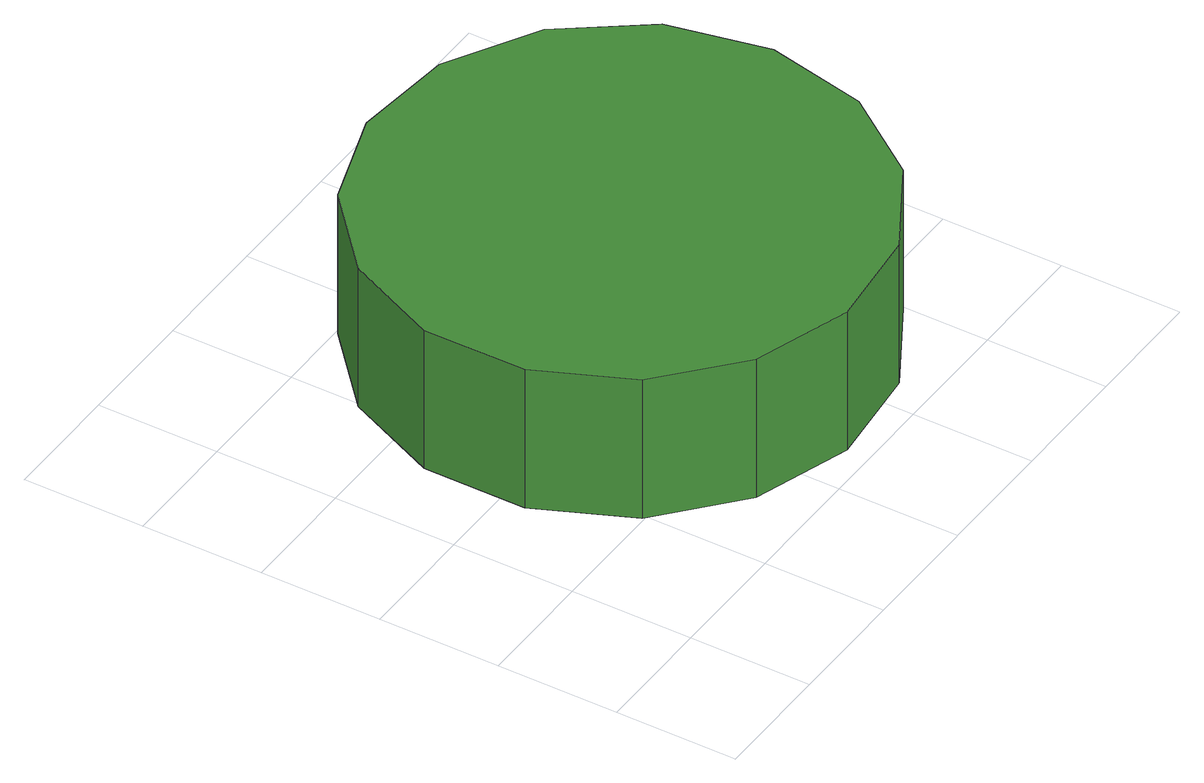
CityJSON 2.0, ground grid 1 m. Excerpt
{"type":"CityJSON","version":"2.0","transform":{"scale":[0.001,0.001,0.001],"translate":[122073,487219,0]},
"CityObjects":{
"tree1":{"type":"SolitaryVegetationObject","attributes":{"function":"something"},"geometry":[{"type":"MultiSurface","lod":"1","boundaries":[[[0,1,2,3,4,5,6,7,8,9,10,11,12,13,14]],[[15,16,17,18,19,20,21,22,23,24,25,26,27,28,29]],[[0,29,28,1]],[[1,28,27,2]],[[2,27,26,3]],[[3,26,25,4]],[[4,25,24,5]],[[5,24,23,6]],[[6,23,22,7]],[[7,22,21,8]],[[8,21,20,9]],[[9,20,19,10]],[[10,19,18,11]],[[11,18,17,12]],[[12,17,16,13]],[[13,16,15,14]],[[14,15,29,0]]]}]}
},
"vertices":[
[4665,2218,1452],[4488,3047,1452],[3990,3733,1452],[3255,4157,1452],[2412,4246,1452],[1606,3984,1452],[975,3417,1452],[630,2642,1452],[630,1794,1452],[975,1019,1452],[1606,452,1452],[2412,190,1452],[3255,278,1452],[3990,702,1452],[4488,1388,1452],[4488,1388,182],[3990,702,182],[3255,278,182],[2412,190,182],[1606,452,182],[975,1019,182],[630,1794,182],[630,2642,182],[975,3417,182],[1606,3984,182],[2412,4246,182],[3255,4157,182],[3990,3733,182],[4488,3047,182],[4665,2218,182]
]}
